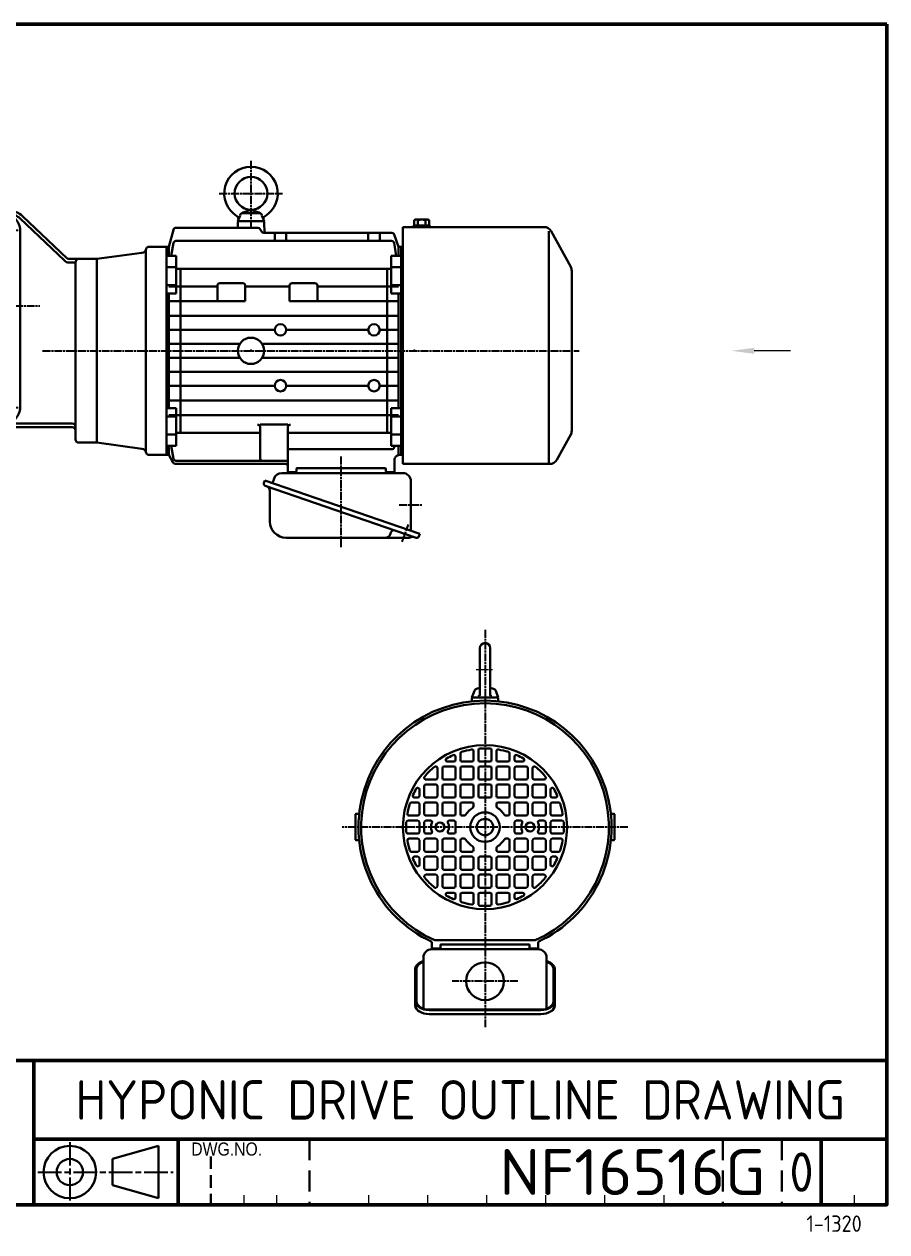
# Model space of a CAD drawing. Header units: millimetres. Extents: x 150937 to 394412, y 327166 to 584759.
# Drawn here: x 230005 to 230531, y 408956 to 409693 of the extents above; entities that cross this region are included whole.
import ezdxf
from ezdxf.enums import TextEntityAlignment as Align

# ---------------------------------------------------------------- set-up
doc = ezdxf.new("R2010")
doc.units = ezdxf.units.MM
for name, pattern in [('AM_ISO08W050', [18, 12, -1.5, 3, -1.5]), ('CENTER2', [28.575, 19.05, -3.175, 3.175, -3.175]), ('DASHED2', [9.525, 6.35, -3.175])]:
    doc.linetypes.add(name, pattern=pattern)
for name, color, linetype, lineweight in [('\\M+1955C\\M+191E8\\M+19793-L', 1, 'Continuous', 50), ('\\M+1955C\\M+191E8\\M+19793-M', 7, 'DASHED2', 30), ('\\M+1955C\\M+191E8\\M+19793-S', 3, 'Continuous', 15), ('\\M+1955C\\M+191E8\\M+19793_L', 1, 'Continuous', 50), ('AM_0', 7, 'Continuous', 30), ('AM_5', 3, 'Continuous', 20), ('AM_6', 7, 'Continuous', 30)]:
    doc.layers.add(name, color=color, linetype=linetype, lineweight=lineweight)
doc.layers.add('AM_7', color=4, linetype='AM_ISO08W050')
doc.styles.add('\\M+1907D\\M+194D41', font='isoct.shx', dxfattribs={"width": 0.9, "bigfont": 'extfont.shx'})
doc.styles.add('shi_txt_sty', font='ISOCP.SHX', dxfattribs={"bigfont": 'EXTFONT.SHX'})
doc.styles.get("Standard").update_dxf_attribs({"font": 'arial.ttf'})

# ---------------------------------------------------------------- blocks, each defined once
blk = doc.blocks.new('N_CASE_Y________1320__02')
at = {"layer": 'AM_0'}
for p, q in [((-51.91, 28.59), (-28.59, 51.91)), ((-46.04, 55.87), (65.15, 55.87)), ((-46, 58), (65.15, 58)), ((-27.17, 52.5), (43.17, 52.5)), ((44.59, 51.91), (67.91, 28.59)), ((72.04, 53.11), (98.95, 27.51)), ((73.51, 54.66), (100.42, 29.05)), ((-58, -62), (-58, 46)), ((-55.87, 46), (-55.87, -62)), ((72, -61.87), (72, 45.87)), ((-52.5, -43.17), (-52.5, 27.17)), ((68.5, -43.17), (68.5, 27.17)), ((101.8, 28.5), (118.7, 28.5)), ((101.8, 26.37), (105.7, 26.37)), ((105.7, -81.5), (105.7, 26.5)), ((118.7, -83.5), (118.7, 28.5)), ((-28.59, -67.91), (-51.91, -44.59)), ((67.91, -44.59), (44.59, -67.91)), ((-46, -71.87), (103.7, -71.87)), ((-27.17, -68.5), (43.17, -68.5)), ((-46, -74), (103.7, -74)), ((107.7, -83.5), (118.7, -83.5))]:
    blk.add_line(p, q, dxfattribs=at)
for centre, radius in [((-46, 46), 5.5), ((62, 46), 5.5), ((0, 0), 42.5), ((0, 0), 31), ((-46, -62), 5.5), ((62, -62), 5.5)]:
    blk.add_circle(centre, radius, dxfattribs=at)
for centre, radius, start, end in [((-46, 46), 12, 90, 180.00001), ((-46, 46), 9.87, 90, 180.00001), ((-27.17, 50.5), 2, 90, 135), ((43.17, 50.5), 2, 45, 90), ((62, 45.87), 10, 359.99999, 90), ((65.15, 45.87), 12.13, 46.42027, 90), ((65.15, 45.87), 10, 46.42027, 90), ((-50.5, 27.17), 2, 135, 180.00001), ((66.5, 27.17), 2, 359.99999, 45), ((101.8, 30.5), 4.13, 226.42027, 270), ((101.8, 30.5), 2, 226.42027, 270), ((107.7, 26.5), 2, 90, 180.00001), ((-50.5, -43.17), 2, 179.99999, 225), ((66.5, -43.17), 2, 315, 0.00001), ((-46, -62), 12, 179.99999, 270), ((-46, -62), 9.87, 179.99999, 270), ((62, -61.87), 10, 270, 0.00001), ((-27.17, -66.5), 2, 225, 270), ((43.17, -66.5), 2, 270, 315), ((103.7, -73.87), 2, 0, 90), ((103.7, -76), 2, 0, 90), ((107.7, -81.5), 2, 179.99999, 270)]:
    blk.add_arc(centre, radius, start, end, dxfattribs=at)
at = {"layer": 'AM_7', "ltscale": 0.4}
for p, q in [((0, -90.52), (0, 68)), ((-46, 35.5), (-46, 56.5)), ((62, 35.5), (62, 56.5)), ((-56.5, 46), (-35.5, 46)), ((51.5, 46), (72.5, 46)), ((-68, 0), (84, 0)), ((85.7, -27.5), (412.7, -27.5)), ((-46, -72.5), (-46, -51.5)), ((62, -72.5), (62, -51.5)), ((-56.5, -62), (-35.5, -62)), ((51.5, -62), (72.5, -62))]:
    blk.add_line(p, q, dxfattribs=at)
blk = doc.blocks.new('A4HG')
at = {"layer": '\\M+1955C\\M+191E8\\M+19793_L', "color": 1, "lineweight": 50}
for p, q in [((277, 180), (0, 180)), ((0, 180), (0, 0)), ((277, 0), (277, 180)), ((0, 0), (277, 0))]:
    blk.add_line(p, q, dxfattribs=at)
blk = doc.blocks.new('A4HG_N_SDT(HYPONIC DRIVE)')
at = {"lineweight": 40}
blk.add_line((-108, 10), (-108, 0), dxfattribs=at)
at = {"color": 2, "linetype": 'Continuous'}
blk.add_point((0, 0), dxfattribs=at)
blk.add_point((0, 0), dxfattribs=at)
at = {"layer": '\\M+1955C\\M+191E8\\M+19793-L'}
for p, q in [((-277, 180), (0, 180)), ((0, 180), (0, 0)), ((-192, 22), (0, 22)), ((-130, 22), (-130, 0)), ((-130, 10), (0, 10)), ((-108, 10), (-108, 0)), ((-10, 10), (-10, 0)), ((-277, 0), (0, 0))]:
    blk.add_line(p, q, dxfattribs=at)
at = {"layer": '\\M+1955C\\M+191E8\\M+19793-M', "ltscale": 0.5}
for p, q in [((-88, 10), (-88, 0)), ((-88, 10), (-88, 0)), ((-25, 10), (-25, 0)), ((-16, 10), (-16, 0)), ((-16, 10), (-16, 0))]:
    blk.add_line(p, q, dxfattribs=at)
at = {"layer": '\\M+1955C\\M+191E8\\M+19793-M', "ltscale": 0.3}
blk.add_line((-103, 7.38), (-103, 0), dxfattribs=at)
at = {"layer": '\\M+1955C\\M+191E8\\M+19793-S'}
for p, q in [((-98, 1.5), (-98, 0)), ((-93, 1.5), (-93, 0)), ((-79, 1.5), (-79, 0)), ((-70, 1.5), (-70, 0)), ((-61, 1.5), (-61, 0)), ((-52, 1.5), (-52, 0)), ((-43, 1.5), (-43, 0)), ((-34, 1.5), (-34, 0)), ((-5, 1.5), (-5, 0))]:
    blk.add_line(p, q, dxfattribs=at)
at = {"layer": 'AM_0'}
for p, q in [((-118, 7), (-111, 9)), ((-111, 9), (-111, 1)), ((-118, 7), (-118, 3)), ((-118, 3), (-111, 1))]:
    blk.add_line(p, q, dxfattribs=at)
for radius in [4, 2]:
    blk.add_circle((-124.5, 5), radius, dxfattribs=at)
at = {"layer": 'AM_7', "ltscale": 0.3}
for p, q in [((-124.5, 9.58), (-124.5, 0.65)), ((-129.36, 5), (-108.76, 5))]:
    blk.add_line(p, q, dxfattribs=at)
at = {"layer": 'AM_6', "char_height": 6, "attachment_point": 5, "style": 'shi_txt_sty'}
for s, insert, width in [('HYPONIC DRIVE OUTLINE DRAWING', (-65, 16), 130), ('0', (-13, 5), 6)]:
    blk.add_mtext(s, dxfattribs=dict(at, insert=insert, width=width))
at = {"layer": 'AM_6', "insert": (-106, 8.5), "char_height": 2, "width": 20.235, "attachment_point": 4}
blk.add_mtext('{\\W0.859033;DWG.NO.}', dxfattribs=at)
at = {"layer": 'AM_6', "style": '\\M+1907D\\M+194D41', "width": 1.15}
blk.add_attdef('DWG.NO1', text='', height=7, dxfattribs=at).set_placement((-18.51, 1.5), align=Align.RIGHT)
at = {"layer": 'AM_6', "style": 'shi_txt_sty'}
blk.add_attdef('TYPE', text='', height=2.5, dxfattribs=at).set_placement((-3.82, -4.11), align=Align.RIGHT)
blk = doc.blocks.new('M_TUGI_DHT529W')
at = {"layer": 'AM_0'}
for p, q in [((0, 56), (27.53, 59.67)), ((30, 61.5), (30, 0)), ((42.5, 63.5), (32, 63.5)), ((42.5, 0), (42.5, 63.5)), ((0, 0), (0, 56)), ((0, 0), (0, -56)), ((30, -61.5), (30, 0)), ((42.5, 0), (42.5, -63.5)), ((0, -56), (27.53, -59.67)), ((42.5, -63.5), (32, -63.5))]:
    blk.add_line(p, q, dxfattribs=at)
for centre, radius, start, end in [((27.13, 62.64), 3, 277.59464, 346.77073), ((32, 61.5), 2, 90, 180), ((27.13, -62.64), 3, 13.22927, 82.40536), ((32, -61.5), 2, 180, 270)]:
    blk.add_arc(centre, radius, start, end, dxfattribs=at)
blk = doc.blocks.new('D_FRM_AVS80_03 02')
at = {"layer": 'AM_0'}
for p, q in [((-63.5, 142), (-63.5, 144)), ((-63.5, 143), (63.5, 143)), ((-63.5, 141.5), (-58, 141.5)), ((-58, 143), (-58, 137)), ((-51, 143), (-51, 137)), ((-40, 143), (-40, 137)), ((-39.25, 1.5), (-39.25, 141.5)), ((-34.99, 143), (-34.99, 137)), ((-34.99, 141.5), (34.99, 141.5)), ((-30.25, 1.5), (-30.25, 141.5)), ((-21.25, 130), (-21.25, 141.5)), ((-12.75, 1.5), (-12.75, 141.5)), ((-4.25, 58.28), (-4.25, 141.5)), ((4.25, 58.28), (4.25, 141.5)), ((12.75, 130), (12.75, 141.5)), ((21.25, 1.5), (21.25, 141.5)), ((30.25, 75), (30.25, 141.5)), ((34.99, 143), (34.99, 137)), ((39.25, 92), (39.25, 141.5)), ((40, 143), (40, 137)), ((51, 143), (51, 137)), ((58, 143), (58, 137)), ((58, 141.5), (63.5, 141.5)), ((58, 140.08), (65.76, 138.72)), ((63.5, 141.5), (63.5, 144)), ((63.5, 141.5), (70.9, 138.86)), ((-74, 134.21), (-74, 138.5)), ((-73.5, 139), (-66.5, 139)), ((-73.5, 133.71), (-72, 133.71)), ((-71.5, 79.79), (-71.5, 133.21)), ((-60, 74.5), (-60, 137.38)), ((-58, 139.1), (-58.93, 138.82)), ((-34.99, 137), (-58, 137)), ((-49.92, 137), (-49.92, 74)), ((-49.92, 134.5), (49.92, 134.5)), ((34.99, 137), (58, 137)), ((49.92, 137), (49.92, 6)), ((67, 5.76), (67, 137.24)), ((71.9, 59.32), (71.9, 137.44)), ((67, 130), (71.4, 130)), ((-21.25, 73), (-21.25, 123)), ((12.75, 73), (12.75, 123)), ((67, 123), (71.4, 123)), ((30.25, 92), (39.75, 92)), ((41.25, 76.5), (41.25, 90.5)), ((-74, 74.5), (-74, 78.79)), ((-73.5, 79.29), (-72, 79.29)), ((-73.5, 74), (-46.44, 74)), ((-44.94, 57), (-44.94, 74)), ((30.25, 75), (39.75, 75)), ((39.25, 48), (39.25, 75)), ((-69, 5.39), (-69, 72.5)), ((-67, 5.76), (-67, 72.5)), ((67, 73), (71.4, 73)), ((-21.25, 1.5), (-21.25, 66)), ((12.75, 1.5), (12.75, 66)), ((67, 66), (71.4, 66)), ((78.51, 59.51), (71.9, 59.69)), ((79, 43.99), (79, 59.01)), ((-65.5, 57), (-46.44, 57)), ((-49.92, 57), (-49.92, 6)), ((72.59, 58.06), (74.31, 56.94)), ((75, 5.66), (75, 55.68)), ((-4.25, 1.5), (-4.25, 44.72)), ((4.25, 1.5), (4.25, 44.72)), ((30.25, 1.5), (30.25, 48)), ((30.25, 48), (39.75, 48)), ((41.25, 32.5), (41.25, 46.5)), ((78.51, 43.49), (75, 43.4)), ((30.25, 31), (39.75, 31)), ((39.25, 1.5), (39.25, 31)), ((-49.92, 8.5), (49.92, 8.5)), ((-63.5, 1.5), (-68.22, 4.07)), ((-58, 2.92), (-65.76, 4.28)), ((-63.5, 0), (-63.5, 1.5)), ((-58, 1.5), (-63.5, 1.5)), ((-63.5, 0), (63.5, 0)), ((-34.99, 6), (-58, 6)), ((-58, 0), (-58, 6)), ((-51, 6), (-51, 0)), ((-40, 0), (-40, 6)), ((-34.99, 0), (-34.99, 6)), ((-34.99, 1.5), (34.99, 1.5)), ((34.99, 6), (58, 6)), ((34.99, 0), (34.99, 6)), ((40, 0), (40, 6)), ((51, 6), (51, 0)), ((58, 0), (58, 6)), ((58, 2.92), (65.76, 4.28)), ((58, 1.5), (63.5, 1.5)), ((63.5, 1.5), (73.88, 4.21)), ((63.5, 0), (63.5, 1.5))]:
    blk.add_line(p, q, dxfattribs=at)
for centre, radius in [((-21.25, 126.5), 3.5), ((12.75, 126.5), 3.5), ((-21.25, 69.5), 3.5), ((12.75, 69.5), 3.5), ((0, 51.5), 8)]:
    blk.add_circle(centre, radius, dxfattribs=at)
for centre, radius, start, end in [((-66.5, 142), 3, 270, 0), ((-73.5, 138.5), 0.5, 90, 180), ((-73.5, 134.21), 0.5, 180, 270), ((-72, 133.21), 0.5, 0, 90), ((-58.5, 137.38), 1.5, 106.56905, 180), ((65.5, 137.24), 1.5, 0, 80.03978), ((70.4, 137.44), 1.5, 0, 70.34618), ((71.4, 129.5), 0.5, 0, 90), ((71.4, 123.5), 0.5, 270, 0), ((39.75, 90.5), 1.5, 0, 90), ((-73.5, 78.79), 0.5, 90, 180), ((-73.5, 74.5), 0.5, 180, 270), ((-72, 79.79), 0.5, 270, 0), ((-70.5, 72.5), 1.5, 0, 90), ((-68.5, 72.5), 1.5, 0, 90), ((-60.5, 74.5), 0.5, 270, 0), ((-46.44, 75.5), 1.5, 270, 0), ((39.75, 76.5), 1.5, 270, 0), ((71.4, 72.5), 0.5, 0, 90), ((71.4, 66.5), 0.5, 270, 0), ((73.4, 59.32), 1.5, 180, 237.17146), ((78.5, 59.01), 0.5, 0, 88.5), ((-65.5, 58.5), 1.5, 180, 270), ((-46.44, 55.5), 1.5, 0, 90), ((73.5, 55.68), 1.5, 0, 57.17146), ((39.75, 46.5), 1.5, 0, 90), ((78.5, 43.99), 0.5, 271.5, 0), ((39.75, 32.5), 1.5, 270, 0), ((-67.5, 5.39), 1.5, 180, 241.38954), ((-65.5, 5.76), 1.5, 180, 260.03978), ((65.5, 5.76), 1.5, 279.96022, 0), ((73.5, 5.66), 1.5, 284.62087, 0)]:
    blk.add_arc(centre, radius, start, end, dxfattribs=at)
for p in [(0, 151), (-71.5, 106.5), (0, 51.5), (79, 51.5), (0, 0)]:
    blk.add_point(p, dxfattribs=at)
blk = doc.blocks.new('D_FANC_AVE80_03')
at = {"layer": 'AM_0'}
for p, q in [((-75.5, -79.04), (-75.5, 7)), ((69, 7), (-75.5, 7)), ((69, -82.61), (69, 7)), ((68, -82), (-73.02, -82)), ((-51.12, -95.38), (-72.91, -83.42)), ((51.12, -95.38), (66.41, -86.99)), ((48.72, -96), (-48.72, -96)), ((48.72, -96), (-48.72, -96))]:
    blk.add_line(p, q, dxfattribs=at)
for centre, start, end in [((-70.5, -79.04), 180, 241.23235), ((64, -82.61), 298.76765, 0), ((-48.72, -91), 241.23235, 270), ((48.72, -91), 270, 298.76765)]:
    blk.add_arc(centre, 5, start, end, dxfattribs=at)
blk.add_point((0, 0), dxfattribs=at)
blk = doc.blocks.new('EYE_B___________8__00')
at = {"layer": 'AM_0', "ltscale": 0.4}
for p, q in [((-8, 0), (-6.68, 3.62)), ((-8, 0), (8, 0)), ((-5.66, 5), (5.66, 5)), ((-4.79, 5.45), (0, 7)), ((0, 7), (4.79, 5.45)), ((6.68, 3.62), (8, 0))]:
    blk.add_line(p, q, dxfattribs=at)
blk.add_circle((0, 17), 10, dxfattribs=at)
for centre, radius, start, end in [((0, 17), 16.3, 301.67505, 238.32492), ((-9.61, 1.43), 2, 340, 58.32495), ((-3.86, 2.6), 3, 107.9324, 159.99997), ((3.86, 2.6), 3, 20.00003, 72.06757), ((9.61, 1.43), 2, 121.67501, 200.00001)]:
    blk.add_arc(centre, radius, start, end, dxfattribs=at)
blk.add_point((0, 0), dxfattribs=at)
at = {"layer": 'AM_7', "ltscale": 0.4}
for p, q in [((0, 36.82), (0, -4.25)), ((-19.47, 17), (19.29, 17))]:
    blk.add_line(p, q, dxfattribs=at)
blk = doc.blocks.new('M5')
at = {"layer": 'AM_0'}
for p, q in [((5, 1), (-5, 1)), ((-5, 1), (-5, 0)), ((-5, 0), (5, 0)), ((-4.62, 4.14), (-4, 4.5)), ((-4.62, 4.14), (-4.62, 1)), ((-4.62, 1), (4.62, 1)), ((4, 4.5), (-4, 4.5)), ((-2.31, 4.14), (-2.31, 1)), ((2.31, 4.14), (2.31, 1)), ((4.62, 4.14), (4, 4.5)), ((4.62, 4.14), (4.62, 1)), ((5, 0), (5, 1))]:
    blk.add_line(p, q, dxfattribs=at)
for centre, radius, start, end in [((-3.47, 2.46), 2.04, 55.55313, 115.55313), ((0, -3.14), 7.64, 72.38753, 107.61247), ((3.47, 2.46), 2.04, 64.44687, 124.44687)]:
    blk.add_arc(centre, radius, start, end, dxfattribs=at)
blk = doc.blocks.new('D_FANC_AVS80_01')
at = {"layer": 'AM_0'}
for p, q in [((-15, 41), (-15, 44.87)), ((-7, 46.31), (-7, 41)), ((-4, 41), (-4, 47)), ((-3, 48), (3, 48)), ((4, 47), (4, 41)), ((7, 46.31), (7, 41)), ((15, 41), (15, 44.87)), ((-30, 37), (-30.22, 37)), ((-25, 37), (-19, 37)), ((-22.98, 40), (-19, 40)), ((-18, 41), (-18, 42.99)), ((-8, 40), (-14, 40)), ((-8, 37), (-14, 37)), ((3, 40), (-3, 40)), ((3, 37), (-3, 37)), ((8, 40), (14, 40)), ((8, 37), (14, 37)), ((18, 41), (18, 42.99)), ((22.98, 40), (19, 40)), ((25, 37), (19, 37)), ((30, 37), (30.22, 37)), ((-37, 30.22), (-37, 30)), ((-29, 30), (-29, 36)), ((-26, 30), (-26, 36)), ((-18, 36), (-18, 30)), ((-15, 36), (-15, 30)), ((-7, 30), (-7, 36)), ((-4, 36), (-4, 33.27)), ((4, 33.27), (4, 36)), ((7, 30), (7, 36)), ((15, 36), (15, 30)), ((18, 36), (18, 30)), ((26, 30), (26, 36)), ((29, 30), (29, 36)), ((37, 30.22), (37, 30)), ((69, 30.65), (69, -30.65)), ((-40, 22.98), (-40, 19)), ((-37, 19), (-37, 25)), ((-36, 29), (-30, 29)), ((-36, 26), (-30, 26)), ((-29, 25), (-29, 19)), ((-26, 25), (-26, 19)), ((-19, 29), (-25, 29)), ((-19, 26), (-25, 26)), ((-18, 19), (-18, 25)), ((-15, 19), (-15, 25)), ((-14, 29), (-8, 29)), ((-14, 26), (-8, 26)), ((-7, 25), (-7, 19)), ((7, 25), (7, 19)), ((14, 29), (8, 29)), ((14, 26), (8, 26)), ((15, 19), (15, 25)), ((18, 19), (18, 25)), ((19, 29), (25, 29)), ((19, 26), (25, 26)), ((26, 25), (26, 19)), ((29, 25), (29, 19)), ((36, 29), (30, 29)), ((36, 26), (30, 26)), ((37, 19), (37, 25)), ((40, 22.98), (40, 19)), ((-41, 15), (-44.87, 15)), ((-41, 18), (-42.99, 18)), ((-30, 18), (-36, 18)), ((-30, 15), (-36, 15)), ((-25, 18), (-19, 18)), ((-25, 15), (-19, 15)), ((-8, 18), (-14, 18)), ((-8, 15), (-14, 15)), ((-4, 19), (-4, 21.73)), ((3, 18), (-3, 18)), ((4, 21.73), (4, 19)), ((8, 18), (14, 18)), ((8, 15), (14, 15)), ((25, 18), (19, 18)), ((25, 15), (19, 15)), ((30, 18), (36, 18)), ((30, 15), (36, 15)), ((41, 18), (42.99, 18)), ((41, 15), (44.87, 15)), ((-40, 8), (-40, 14)), ((-37, 14), (-37, 8)), ((-29, 8), (-29, 14)), ((-26, 8), (-26, 14)), ((-18, 14), (-18, 8)), ((-15, 14), (-15, 8)), ((-7, 12.69), (-7, 14)), ((7, 12.69), (7, 14)), ((15, 14), (15, 8)), ((18, 14), (18, 8)), ((26, 8), (26, 14)), ((29, 8), (29, 14)), ((37, 14), (37, 8)), ((40, 8), (40, 14)), ((-48, 3), (-48, -3)), ((-41, 4), (-47, 4)), ((-46.31, 7), (-41, 7)), ((-40, -3), (-40, 3)), ((-37, -3), (-37, 3)), ((-36, 7), (-30, 7)), ((-36, 4), (-30, 4)), ((-29, 3), (-29, -3)), ((-26, 3), (-26, -3)), ((-19, 7), (-25, 7)), ((-19, 4), (-25, 4)), ((-18, -3), (-18, 3)), ((-14, 7), (-12.69, 7)), ((14, 7), (12.69, 7)), ((18, -3), (18, 3)), ((19, 7), (25, 7)), ((19, 4), (25, 4)), ((26, 3), (26, -3)), ((29, 3), (29, -3)), ((36, 7), (30, 7)), ((36, 4), (30, 4)), ((37, -3), (37, 3)), ((40, -3), (40, 3)), ((46.31, 7), (41, 7)), ((41, 4), (47, 4)), ((48, 3), (48, -3)), ((-47, -4), (-41, -4)), ((-46.31, -7), (-41, -7)), ((-30, -4), (-36, -4)), ((-30, -7), (-36, -7)), ((-25, -4), (-19, -4)), ((-25, -7), (-19, -7)), ((-12.69, -7), (-14, -7)), ((12.69, -7), (14, -7)), ((25, -4), (19, -4)), ((25, -7), (19, -7)), ((30, -4), (36, -4)), ((30, -7), (36, -7)), ((47, -4), (41, -4)), ((46.31, -7), (41, -7)), ((-40, -8), (-40, -14)), ((-37, -8), (-37, -14)), ((-29, -14), (-29, -8)), ((-26, -14), (-26, -8)), ((-18, -8), (-18, -14)), ((-15, -8), (-15, -14)), ((-7, -14), (-7, -12.69)), ((7, -14), (7, -12.69)), ((15, -8), (15, -14)), ((18, -8), (18, -14)), ((26, -14), (26, -8)), ((29, -14), (29, -8)), ((37, -8), (37, -14)), ((40, -8), (40, -14)), ((-41, -15), (-44.87, -15)), ((-41, -18), (-42.99, -18)), ((-40, -22.98), (-40, -19)), ((-37, -25), (-37, -19)), ((-36, -15), (-30, -15)), ((-36, -18), (-30, -18)), ((-29, -19), (-29, -25)), ((-26, -19), (-26, -25)), ((-19, -15), (-25, -15)), ((-19, -18), (-25, -18)), ((-18, -25), (-18, -19)), ((-15, -25), (-15, -19)), ((-14, -15), (-8, -15)), ((-14, -18), (-8, -18)), ((-7, -19), (-7, -25)), ((-4, -19), (-4, -21.73)), ((3, -18), (-3, -18)), ((4, -21.73), (4, -19)), ((7, -19), (7, -25)), ((14, -15), (8, -15)), ((14, -18), (8, -18)), ((15, -25), (15, -19)), ((18, -25), (18, -19)), ((19, -15), (25, -15)), ((19, -18), (25, -18)), ((26, -19), (26, -25)), ((29, -19), (29, -25)), ((36, -15), (30, -15)), ((36, -18), (30, -18)), ((37, -25), (37, -19)), ((40, -22.98), (40, -19)), ((41, -15), (44.87, -15)), ((41, -18), (42.99, -18)), ((-30, -26), (-36, -26)), ((-36, -29), (-30, -29)), ((-25, -26), (-19, -26)), ((-19, -29), (-25, -29)), ((-8, -26), (-14, -26)), ((-14, -29), (-8, -29)), ((8, -26), (14, -26)), ((14, -29), (8, -29)), ((25, -26), (19, -26)), ((19, -29), (25, -29)), ((30, -26), (36, -26)), ((36, -29), (30, -29)), ((-37, -30.22), (-37, -30)), ((-29, -30), (-29, -36)), ((-26, -30), (-26, -36)), ((-18, -36), (-18, -30)), ((-15, -36), (-15, -30)), ((-7, -30), (-7, -36)), ((-4, -36), (-4, -33.27)), ((4, -33.27), (4, -36)), ((7, -30), (7, -36)), ((15, -36), (15, -30)), ((18, -36), (18, -30)), ((26, -30), (26, -36)), ((29, -30), (29, -36)), ((37, -30.22), (37, -30)), ((-30, -37), (-30.22, -37)), ((-25, -37), (-19, -37)), ((-22.98, -40), (-19, -40)), ((-18, -41), (-18, -42.99)), ((-15, -41), (-15, -44.87)), ((-8, -37), (-14, -37)), ((-8, -40), (-14, -40)), ((-7, -46.31), (-7, -41)), ((-4, -41), (-4, -47)), ((3, -37), (-3, -37)), ((3, -40), (-3, -40)), ((4, -47), (4, -41)), ((7, -46.31), (7, -41)), ((8, -37), (14, -37)), ((8, -40), (14, -40)), ((15, -41), (15, -44.87)), ((18, -41), (18, -42.99)), ((25, -37), (19, -37)), ((22.98, -40), (19, -40)), ((30, -37), (30.22, -37)), ((-3, -48), (3, -48))]:
    blk.add_line(p, q, dxfattribs=at)
for centre, radius in [((0, 0), 50), ((0, 27.5), 2.75), ((0, 0), 9), ((0, 0), 5), ((0, -27.5), 2.75)]:
    blk.add_circle(centre, radius, dxfattribs=at)
for centre, radius, start, end in [((0, 0), 75.5, 23.94898, 336.05102), ((-14, 44.87), 1, 107.32986, 180), ((0, 0), 48, 99.80019, 107.32986), ((-8, 46.31), 1, 0, 99.80019), ((-3, 47), 1, 90, 180), ((3, 47), 1, 0, 90), ((8, 46.31), 1, 80.19981, 180), ((0, 0), 48, 72.67014, 80.19981), ((14, 44.87), 1, 0, 72.67014), ((-30.22, 36), 1, 90, 130.00775), ((-30, 36), 1, 0, 90), ((-25, 36), 1, 90, 180), ((-22.98, 41), 1, 119.26824, 270), ((0, 0), 48, 113.84447, 119.26824), ((-19, 42.99), 1, 0, 113.84447), ((-19, 41), 1, 270, 0), ((-19, 36), 1, 0, 90), ((-14, 41), 1, 180, 270), ((-14, 36), 1, 90, 180), ((-8, 41), 1, 270, 0), ((-8, 36), 1, 0, 90), ((-3, 41), 1, 180, 270), ((-3, 36), 1, 90, 180), ((3, 41), 1, 270, 0), ((3, 36), 1, 0, 90), ((8, 41), 1, 180, 270), ((8, 36), 1, 90, 180), ((14, 41), 1, 270, 0), ((14, 36), 1, 0, 90), ((19, 42.99), 1, 66.15553, 180), ((19, 41), 1, 180, 270), ((19, 36), 1, 90, 180), ((0, 0), 48, 60.73176, 66.15553), ((22.98, 41), 1, 270, 60.73176), ((25, 36), 1, 0, 90), ((30, 36), 1, 90, 180), ((30.22, 36), 1, 49.99225, 90), ((-36, 30.22), 1, 139.99225, 180), ((-36, 30), 1, 180, 270), ((0, 0), 48, 130.00775, 139.99225), ((-30, 30), 1, 270, 0), ((-25, 30), 1, 180, 270), ((-19, 30), 1, 270, 0), ((-14, 30), 1, 180, 270), ((-8, 30), 1, 270, 0), ((-3, 33.27), 1, 180, 297.48643), ((0, 27.5), 5.5, 62.51357, 117.48643), ((3, 33.27), 1, 242.51357, 360), ((8, 30), 1, 180, 270), ((14, 30), 1, 270, 0), ((19, 30), 1, 180, 270), ((25, 30), 1, 270, 0), ((30, 30), 1, 180, 270), ((0, 0), 48, 40.00775, 49.99225), ((36, 30), 1, 270, 0), ((36, 30.22), 1, 0, 40.00775), ((0, 0), 48, 150.73176, 156.15553), ((-41, 22.98), 1, 0, 150.73176), ((-36, 25), 1, 90, 180), ((-30, 25), 1, 0, 90), ((-25, 25), 1, 90, 180), ((-19, 25), 1, 0, 90), ((-14, 25), 1, 90, 180), ((-8, 25), 1, 0, 90), ((-3, 21.73), 1, 62.51357, 180), ((0, 27.5), 5.5, 242.51357, 297.48643), ((3, 21.73), 1, 0, 117.48643), ((8, 25), 1, 90, 180), ((14, 25), 1, 0, 90), ((19, 25), 1, 90, 180), ((25, 25), 1, 0, 90), ((30, 25), 1, 90, 180), ((36, 25), 1, 0, 90), ((41, 22.98), 1, 29.26824, 180), ((0, 0), 48, 23.84447, 29.26824), ((-44.87, 14), 1, 90, 162.67014), ((-42.99, 19), 1, 156.15553, 270), ((-41, 19), 1, 270, 0), ((-41, 14), 1, 0, 90), ((-36, 19), 1, 180, 270), ((-36, 14), 1, 90, 180), ((-30, 19), 1, 270, 0), ((-30, 14), 1, 0, 90), ((-25, 19), 1, 180, 270), ((-25, 14), 1, 90, 180), ((-19, 19), 1, 270, 0), ((-19, 14), 1, 0, 90), ((-14, 19), 1, 180, 270), ((-14, 14), 1, 90, 180), ((-8, 19), 1, 270, 0), ((-8, 14), 1, 0, 90), ((-3, 19), 1, 180, 270), ((3, 19), 1, 270, 0), ((8, 19), 1, 180, 270), ((8, 14), 1, 90, 180), ((14, 19), 1, 270, 0), ((14, 14), 1, 0, 90), ((19, 19), 1, 180, 270), ((19, 14), 1, 90, 180), ((25, 19), 1, 270, 0), ((25, 14), 1, 0, 90), ((30, 19), 1, 180, 270), ((30, 14), 1, 90, 180), ((36, 19), 1, 270, 0), ((36, 14), 1, 0, 90), ((41, 19), 1, 180, 270), ((41, 14), 1, 90, 180), ((42.99, 19), 1, 270, 23.84447), ((44.87, 14), 1, 17.32986, 90), ((-46.31, 8), 1, 170.19981, 270), ((0, 0), 48, 162.67014, 170.19981), ((-41, 8), 1, 270, 0), ((-36, 8), 1, 180, 270), ((-30, 8), 1, 270, 0), ((-25, 8), 1, 180, 270), ((-19, 8), 1, 270, 0), ((-14, 8), 1, 180, 270), ((-12.69, 8), 1, 270, 327.76905), ((0, 0), 14, 122.23095, 147.76905), ((-8, 12.69), 1, 302.23095, 0), ((8, 12.69), 1, 180, 237.76905), ((0, 0), 14, 32.23095, 57.76905), ((12.69, 8), 1, 212.23095, 270), ((14, 8), 1, 270, 0), ((19, 8), 1, 180, 270), ((25, 8), 1, 270, 0), ((30, 8), 1, 180, 270), ((36, 8), 1, 270, 0), ((41, 8), 1, 180, 270), ((0, 0), 48, 9.80019, 17.32986), ((46.31, 8), 1, 270, 9.80019), ((-47, 3), 1, 90, 180), ((-41, 3), 1, 0, 90), ((-36, 3), 1, 90, 180), ((-30, 3), 1, 0, 90), ((-25, 3), 1, 90, 180), ((-19, 3), 1, 0, 90), ((19, 3), 1, 90, 180), ((25, 3), 1, 0, 90), ((30, 3), 1, 90, 180), ((36, 3), 1, 0, 90), ((41, 3), 1, 90, 180), ((47, 3), 1, 0, 90), ((-47, -3), 1, 180, 270), ((-46.31, -8), 1, 90, 189.80019), ((-41, -3), 1, 270, 0), ((-41, -8), 1, 0, 90), ((-36, -3), 1, 180, 270), ((-36, -8), 1, 90, 180), ((-30, -3), 1, 270, 0), ((-30, -8), 1, 0, 90), ((-25, -3), 1, 180, 270), ((-25, -8), 1, 90, 180), ((-19, -3), 1, 270, 0), ((-19, -8), 1, 0, 90), ((-14, -8), 1, 90, 180), ((-12.69, -8), 1, 32.23095, 90), ((12.69, -8), 1, 90, 147.76905), ((14, -8), 1, 0, 90), ((19, -3), 1, 180, 270), ((19, -8), 1, 90, 180), ((25, -3), 1, 270, 0), ((25, -8), 1, 0, 90), ((30, -3), 1, 180, 270), ((30, -8), 1, 90, 180), ((36, -3), 1, 270, 0), ((36, -8), 1, 0, 90), ((41, -3), 1, 180, 270), ((41, -8), 1, 90, 180), ((46.31, -8), 1, 350.19981, 90), ((47, -3), 1, 270, 0), ((0, 0), 48, 189.80019, 197.32986), ((-44.87, -14), 1, 197.32986, 270), ((-41, -14), 1, 270, 0), ((-36, -14), 1, 180, 270), ((-30, -14), 1, 270, 0), ((-25, -14), 1, 180, 270), ((-19, -14), 1, 270, 0), ((-14, -14), 1, 180, 270), ((0, 0), 14, 212.23095, 237.76905), ((-8, -14), 1, 270, 0), ((-8, -12.69), 1, 0, 57.76905), ((8, -12.69), 1, 122.23095, 180), ((8, -14), 1, 180, 270), ((0, 0), 14, 302.23095, 327.76905), ((14, -14), 1, 270, 0), ((19, -14), 1, 180, 270), ((25, -14), 1, 270, 0), ((30, -14), 1, 180, 270), ((36, -14), 1, 270, 0), ((41, -14), 1, 180, 270), ((44.87, -14), 1, 270, 342.67014), ((0, 0), 48, 342.67014, 350.19981), ((-42.99, -19), 1, 90, 203.84447), ((0, 0), 48, 203.84447, 209.26824), ((-41, -19), 1, 0, 90), ((-36, -19), 1, 90, 180), ((-30, -19), 1, 0, 90), ((-25, -19), 1, 90, 180), ((-19, -19), 1, 0, 90), ((-14, -19), 1, 90, 180), ((-8, -19), 1, 0, 90), ((-3, -19), 1, 90, 180), ((-3, -21.73), 1, 180, 297.48643), ((0, -27.5), 5.5, 62.51357, 117.48643), ((3, -21.73), 1, 242.51357, 0), ((3, -19), 1, 0, 90), ((8, -19), 1, 90, 180), ((14, -19), 1, 0, 90), ((19, -19), 1, 90, 180), ((25, -19), 1, 0, 90), ((30, -19), 1, 90, 180), ((36, -19), 1, 0, 90), ((41, -19), 1, 90, 180), ((0, 0), 48, 330.73176, 336.15553), ((42.99, -19), 1, 336.15553, 90), ((-41, -22.98), 1, 209.26824, 0), ((-36, -25), 1, 180, 270), ((-36, -30), 1, 90, 180), ((-30, -25), 1, 270, 0), ((-30, -30), 1, 0, 90), ((-25, -25), 1, 180, 270), ((-25, -30), 1, 90, 180), ((-19, -25), 1, 270, 0), ((-19, -30), 1, 0, 90), ((-14, -25), 1, 180, 270), ((-14, -30), 1, 90, 180), ((-8, -25), 1, 270, 0), ((-8, -30), 1, 0, 90), ((8, -25), 1, 180, 270), ((8, -30), 1, 90, 180), ((14, -25), 1, 270, 0), ((14, -30), 1, 0, 90), ((19, -25), 1, 180, 270), ((19, -30), 1, 90, 180), ((25, -25), 1, 270, 0), ((25, -30), 1, 0, 90), ((30, -25), 1, 180, 270), ((30, -30), 1, 90, 180), ((36, -25), 1, 270, 0), ((36, -30), 1, 0, 90), ((41, -22.98), 1, 180, 330.73176), ((-36, -30.22), 1, 180, 220.00775), ((0, 0), 48, 220.00775, 229.99225), ((-30.22, -36), 1, 229.99225, 270), ((-30, -36), 1, 270, 0), ((-25, -36), 1, 180, 270), ((-19, -36), 1, 270, 0), ((-14, -36), 1, 180, 270), ((-8, -36), 1, 270, 0), ((-3, -33.27), 1, 62.51357, 180), ((-3, -36), 1, 180, 270), ((0, -27.5), 5.5, 242.51357, 297.48643), ((3, -33.27), 1, 0, 117.48643), ((3, -36), 1, 270, 0), ((8, -36), 1, 180, 270), ((14, -36), 1, 270, 0), ((19, -36), 1, 180, 270), ((25, -36), 1, 270, 0), ((30, -36), 1, 180, 270), ((30.22, -36), 1, 270, 310.00775), ((0, 0), 48, 310.00775, 319.99225), ((36, -30.22), 1, 319.99225, 360), ((-22.98, -41), 1, 90, 240.73176), ((0, 0), 48, 240.73176, 246.15553), ((-19, -42.99), 1, 246.15553, 0), ((-19, -41), 1, 0, 90), ((-14, -41), 1, 90, 180), ((-8, -41), 1, 0, 90), ((-3, -41), 1, 90, 180), ((3, -41), 1, 0, 90), ((8, -41), 1, 90, 180), ((14, -41), 1, 0, 90), ((19, -41), 1, 90, 180), ((19, -42.99), 1, 180, 293.84447), ((0, 0), 48, 293.84447, 299.26824), ((22.98, -41), 1, 299.26824, 90), ((-14, -44.87), 1, 180, 252.67014), ((0, 0), 48, 252.67014, 260.19981), ((-8, -46.31), 1, 260.19981, 0), ((-3, -47), 1, 180, 270), ((3, -47), 1, 270, 0), ((8, -46.31), 1, 180, 279.80019), ((0, 0), 48, 279.80019, 287.32986), ((14, -44.87), 1, 287.32986, 0)]:
    blk.add_arc(centre, radius, start, end, dxfattribs=at)
blk.add_point((0, 0), dxfattribs=at)
at = {"layer": 'AM_7', "ltscale": 0.4}
for p, q in [((0, 87), (0, -87)), ((-120.3, 0), (122.06, 0))]:
    blk.add_line(p, q, dxfattribs=at)
blk = doc.blocks.new('EYE_B___________8__10')
at = {"layer": 'AM_0', "color": 7, "lineweight": 30}
for p, q in [((-3.15, 30.15), (-3.15, 1.74)), ((3.15, 30.15), (3.15, 1.74)), ((-8, 0), (-6.51, 4.08)), ((-8, 0), (8, 0)), ((-5.25, 5.3), (-3.15, 5.98)), ((3.15, 5.98), (5.25, 5.3)), ((6.51, 4.08), (8, 0))]:
    blk.add_line(p, q, dxfattribs=at)
at = {"layer": 'AM_0', "color": 4, "linetype": 'CENTER2', "lineweight": 15, "ltscale": 0.4}
blk.add_line((-5.41, 17), (4.59, 17), dxfattribs=at)
at = {"layer": 'AM_0', "color": 7, "lineweight": 30}
for centre, radius, start, end in [((0, 30.15), 3.15, 0, 179.99996), ((-4.63, 3.4), 2, 107.93267, 160.00013), ((-4.15, 1.74), 1, 270.00002, 0), ((4.15, 1.74), 1, 179.99996, 270), ((4.63, 3.4), 2, 19.99987, 72.06729)]:
    blk.add_arc(centre, radius, start, end, dxfattribs=at)
at = {"layer": 'AM_0'}
blk.add_point((0, 0), dxfattribs=at)
blk.add_point((0, 0), dxfattribs=at)
blk = doc.blocks.new('D_FRM_AVS80_10')
at = {"layer": 'AM_0'}
for p, q in [((-8.01, 78.51), (-8.06, 76.68)), ((-7.51, 79), (7.51, 79)), ((8.01, 78.51), (8.06, 76.68)), ((-74, 32), (-74, 27.71)), ((-69.92, 32.5), (-73.5, 32.5)), ((-73.5, 27.21), (-72, 27.21)), ((-71.5, 26.71), (-71.5, -26.71)), ((78.51, 8.01), (76.68, 8.06)), ((79, 7.51), (79, -7.51)), ((78.51, -8.01), (76.68, -8.06)), ((-74, -32), (-74, -27.71)), ((-73.5, -27.21), (-72, -27.21)), ((-69.92, -32.5), (-73.5, -32.5)), ((-8.01, -78.51), (-8.06, -76.68)), ((7.51, -79), (-7.51, -79)), ((8.01, -78.51), (8.06, -76.68))]:
    blk.add_line(p, q, dxfattribs=at)
for centre, radius, start, end in [((0, 0), 77.1, 204.93125, 155.06875), ((-7.51, 78.5), 0.5, 90, 178.5), ((7.51, 78.5), 0.5, 1.5, 90), ((-73.5, 32), 0.5, 90, 180), ((-73.5, 27.71), 0.5, 180, 270), ((-72, 26.71), 0.5, 0, 90), ((78.5, 7.51), 0.5, 0, 88.5), ((78.5, -7.51), 0.5, 271.5, 0), ((-73.5, -27.71), 0.5, 90, 180), ((-72, -26.71), 0.5, 270, 0), ((-73.5, -32), 0.5, 180, 270), ((-7.51, -78.5), 0.5, 181.5, 270), ((7.51, -78.5), 0.5, 270, 358.5)]:
    blk.add_arc(centre, radius, start, end, dxfattribs=at)
for p in [(0, 79), (-71.5, 0), (0, 0), (79, 0), (0, -79)]:
    blk.add_point(p, dxfattribs=at)
blk = doc.blocks.new('D_BOX_MP443WW_02')
at = {"layer": 'AM_0'}
for p, q in [((-42.5, 37.3), (-42.5, 14.68)), ((-37.5, 39.26), (-37.5, 8)), ((34, 42.56), (-34, 42.56)), ((34, 40.07), (-34, 40.07)), ((34, 39.81), (-34, 39.81)), ((37.5, 39.26), (37.5, 8)), ((42.5, 37.3), (42.5, 14.68)), ((-41.7, 34.8), (-41.7, 14.68)), ((41.7, 34.8), (41.7, 14.68)), ((32.5, 3), (-32.5, 3)), ((-32.5, 3), (-32.5, 0)), ((32.5, 3), (32.5, 0))]:
    blk.add_line(p, q, dxfattribs=at)
blk.add_circle((0, 22.5), 11.5, dxfattribs=at)
for centre, start, end in [((-32.5, 8), 180, 270), ((32.5, 8), 270, 0)]:
    blk.add_arc(centre, 5, start, end, dxfattribs=at)
at = {"layer": 'AM_0', "extrusion": (0, 0, -1)}
for centre, major_axis, ratio, start_param, end_param in [((-34, 37.3), (8.5, 0), 0.61782, 3.141593, 4.712389), ((-34, 34.82), (8.5, 0), 0.61782, 3.141593, 4.712389), ((-34, 34.8), (-7.7, 0), 0.651136, 6.283185, 7.853982), ((-20.5, 14.68), (-22, 0), 0.325568, 5.595516, 6.283185), ((-20.5, 14.68), (-21.2, 0), 0.325568, 5.642835, 6.283185)]:
    blk.add_ellipse(centre, major_axis=major_axis, ratio=ratio, start_param=start_param, end_param=end_param, dxfattribs=at)
at = {"layer": 'AM_0'}
for centre, major_axis, ratio, start_param, end_param in [((34, 37.3), (-8.5, 0), 0.61782, 3.141593, 4.712389), ((34, 34.82), (-8.5, 0), 0.61782, 3.141593, 4.712389), ((34, 34.8), (7.7, 0), 0.651136, 6.283185, 7.853982), ((20.5, 14.68), (22, 0), 0.325568, 5.595516, 6.283185), ((20.5, 14.68), (21.2, 0), 0.325568, 5.642835, 6.283185)]:
    blk.add_ellipse(centre, major_axis=major_axis, ratio=ratio, start_param=start_param, end_param=end_param, dxfattribs=at)
blk.add_point((0, 0), dxfattribs=at)
at = {"layer": 'AM_7', "ltscale": 0.4}
blk.add_line((-20, 22.5), (20, 22.5), dxfattribs=at)
blk = doc.blocks.new('D_BOX_MP443WW_01')
at = {"layer": 'AM_0'}
for p, q in [((-42.48, -45.74), (-10.77, 46.36)), ((-40.07, -47.94), (-7.51, 46.61)), ((-9.12, 47.16), (-7.51, 46.61)), ((-13.88, 43.54), (-32.51, 43.54)), ((-9.14, 41.88), (-6.37, 40.93)), ((-42.51, -41.45), (-42.51, 33.54)), ((-3, 36.2), (-3, -37.5)), ((-3, 32.5), (0, 32.5)), ((-40.49, -29.82), (-39.26, -30.24)), ((-3, -32.5), (0, -32.5)), ((-38.2, -42.5), (-8, -42.5)), ((-41.68, -47.39), (-40.07, -47.94))]:
    blk.add_line(p, q, dxfattribs=at)
for centre, radius, start, end in [((-13.88, 46.54), 3, 270, 341), ((-9.54, 45.93), 1.3, 71, 161), ((-32.51, 33.54), 10, 90, 180), ((-8, 36.2), 5, 0, 71), ((-39.51, -26.98), 3, 180, 251), ((-39.92, -32.13), 2, 341, 71), ((-40.51, -41.45), 2, 180, 212.9515), ((-43.87, -43.62), 2, 341, 32.9515), ((-8, -37.5), 5, 270, 0), ((-41.26, -46.16), 1.3, 161, 251)]:
    blk.add_arc(centre, radius, start, end, dxfattribs=at)
blk.add_point((0, 0), dxfattribs=at)
at = {"layer": 'AM_7', "ltscale": 0.4}
for p, q in [((-48.15, 0), (7.22, 0)), ((-22.5, -35.36), (-22.5, -49.41)), ((-45.03, -37.25), (-34.33, -40.93))]:
    blk.add_line(p, q, dxfattribs=at)
blk = doc.blocks.new('*S201')
at = {"layer": 'AM_5', "color": 3}
blk.add_line((1049.31, 520.8), (1027.22, 520.8), dxfattribs=at)
at = {"layer": 'AM_5', "color": 3, "linetype": 'Continuous'}
blk.add_trace([(1027.22, 522.64), (1027.22, 518.95), (1013.22, 520.8)], dxfattribs=at)

msp = doc.modelspace()

# ---------------------------------------------------------------- block references
at = {"layer": 'AM_0', "lineweight": 0, "xscale": 4, "yscale": 4, "zscale": 4}
msp.add_blockref('A4HG', (229422.587, 408972.931), dxfattribs=at)
msp.add_blockref('A4HG_N_SDT(HYPONIC DRIVE)', (230530.587, 408972.931), dxfattribs=at).add_auto_attribs({'DWG.NO1': 'NF16516G', 'TYPE': '1-1320'})
at = {"layer": 'AM_0'}
for name, p in [('EYE_B___________8__00', (230142.995, 409572.728)), ('N_CASE_Y________1320__02', (229930.295, 409521.228)), ('M5', (230246.995, 409569.228)), ('M_TUGI_DHT529W', (230048.995, 409493.728)), ('EYE_B___________8__10', (230285.653, 409282.305))]:
    msp.add_blockref(name, p, dxfattribs=at)
at = {"layer": 'AM_0', "xscale": -1}
for name, p, rotation in [('D_FRM_AVS80_03 02', (230091.495, 409493.728), 270), ('D_FANC_AVE80_03', (230242.495, 409493.728), 90)]:
    msp.add_blockref(name, p, dxfattribs=dict(at, rotation=rotation))
at = {"layer": 'AM_0'}
for name, p, rotation in [('D_BOX_MP443WW_01', (230197.995, 409422.228), 90), ('D_FANC_AVS80_01', (230285.653, 409203.305), 270), ('D_FRM_AVS80_10', (230285.653, 409203.305), 90), ('D_BOX_MP443WW_02', (230285.653, 409131.805), 180)]:
    msp.add_blockref(name, p, dxfattribs=dict(at, rotation=rotation))
at = {"layer": 'AM_5'}
msp.add_blockref('*S201', (229422.587, 408972.931), dxfattribs=at)

doc.saveas('drawing.dxf')
